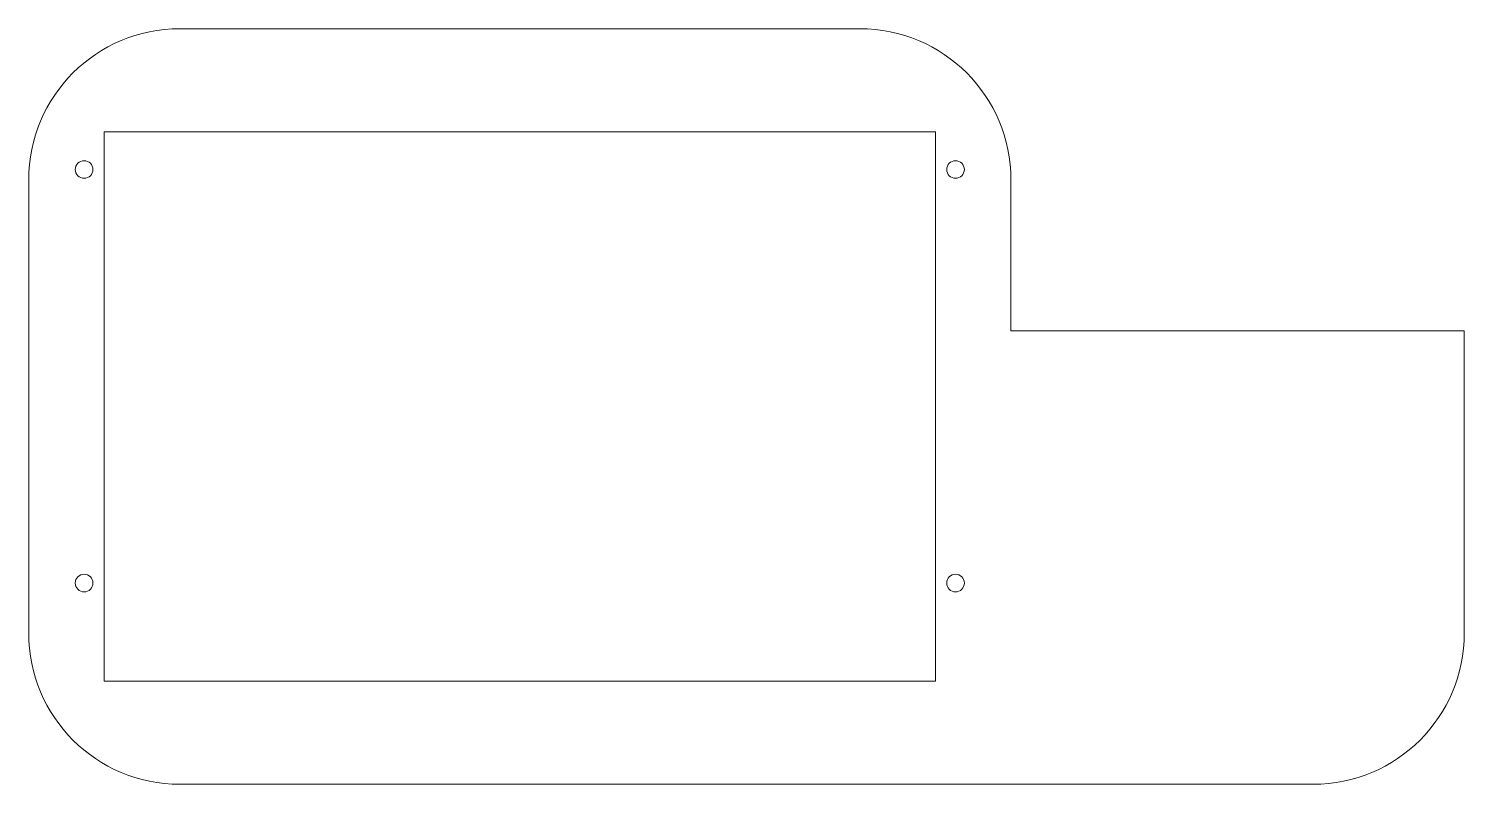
# Model space of a CAD drawing. Header units: millimetres. Extents: x 0 to 285, y 0 to 150.
import ezdxf

# ---------------------------------------------------------------- set-up
doc = ezdxf.new("R2010")
doc.units = ezdxf.units.MM

msp = doc.modelspace()

# ---------------------------------------------------------------- linework, layer by layer
at = {"color": 7, "linetype": 'Continuous', "lineweight": 15}
for p, q in [((165, 150), (30, 150)), ((180, 129.5), (15, 129.5)), ((15, 129.5), (15, 20.5)), ((180, 20.5), (180, 129.5)), ((0, 120), (0, 30)), ((195, 90), (195, 120)), ((285, 90), (195, 90)), ((285, 30), (285, 90)), ((15, 20.5), (180, 20.5)), ((30, 0), (255, 0))]:
    msp.add_line(p, q, dxfattribs=at)
for centre in [(11, 122.05), (184, 122.05), (11, 39.95), (184, 39.95)]:
    msp.add_circle(centre, 1.75, dxfattribs=at)
for centre, start, end in [((30, 120), 90, 180), ((165, 120), 0, 90), ((30, 30), 180, 270), ((255, 30), 270, 0)]:
    msp.add_arc(centre, 30, start, end, dxfattribs=at)

doc.saveas('drawing.dxf')
